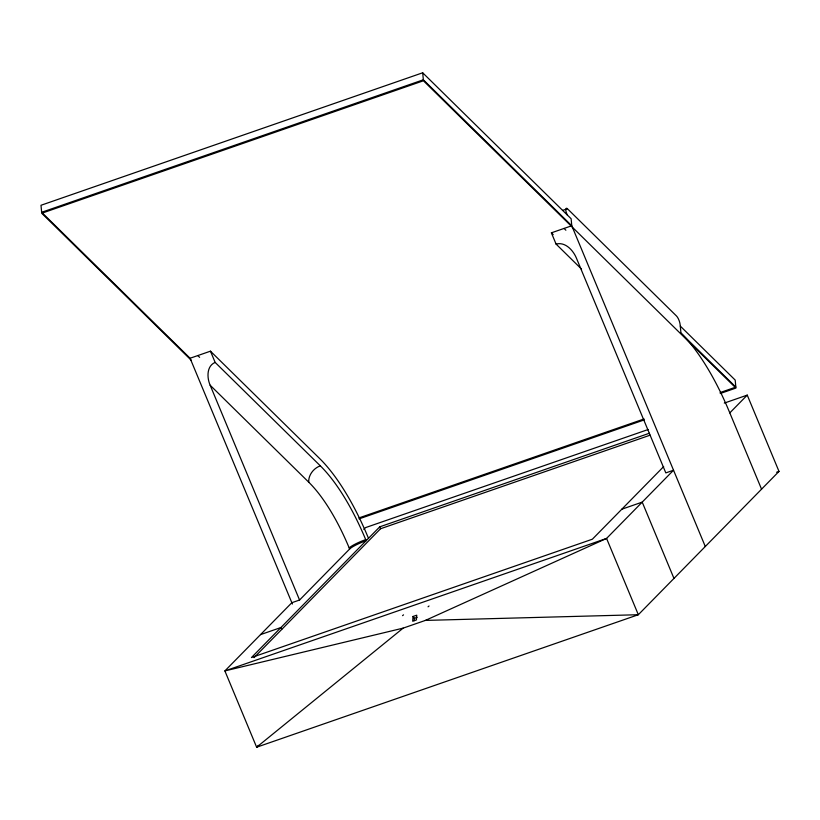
<?xml version="1.0" encoding="UTF-8"?>
<svg xmlns="http://www.w3.org/2000/svg" width="820" height="820" viewBox="0 0 820 820"><rect width="100%" height="100%" fill="white"/><g stroke="black" fill="none" stroke-linecap="round" stroke-linejoin="round"><path stroke-width="1.23" d="M413.044 616.476L412.696 621.232L416.396 619.951L416.755 615.195L413.044 616.476L414.336 618.331L414.161 620.709M363.813 529.392L365.556 527.608L648.2 429.506M724.296 403.091L747.245 395.117L779 471.408L638.329 614.723L256.639 747.215L224.885 670.924L291.848 602.71L299.566 600.025L349.638 549.01A14.299 2.286 -22.6 0 1 366.151 540.698L365.71 539.632A130.8 45.643 70.9 0 0 320.323 465.842L215.147 362.409L210.463 351.175L190.086 358.248L41.656 212.288L41 205.277L422.689 72.785L571.12 218.745L571.776 225.756L705.292 546.509M649.348 433.257L379.742 526.84L251.453 657.548L592.378 539.201L663.677 466.57M254.036 657.64L380.541 528.746L650.137 435.164M258.423 745.4L256.639 747.215L403.153 628.13L425.385 620.412L606.574 538.432L673.527 470.219L665.809 472.894L576.409 258.105C573.201 250.336 565.318 241.603 556.073 244.073L551.389 232.829L571.776 225.756L423.345 79.796L422.689 72.785M729.8 412.89L747.245 395.117M215.147 362.409C206.435 366.048 206.906 377.907 210.156 385.236L299.566 600.025M41.656 212.288L423.345 79.796M562.633 210.402L567.419 208.731L676.438 315.936A6.98 2.429 70.9 0 1 680.18 324.925L680.948 333.115A139.523 48.687 70.9 0 1 729.359 411.824L761.554 489.181M358.986 517.912L644.048 418.969M720.144 392.554L735.847 387.101L735.191 380.08L680.293 326.093M359.078 518.875L644.141 419.932M720.237 393.518L735.94 388.065L423.438 80.77L41.748 213.251L191.162 360.185M260.524 634.618L280.901 627.546L281.701 629.452M621.826 509.199L642.214 502.127L673.968 578.418M776.581 472.248L779 471.408M414.336 618.331L417.113 617.368M403.153 628.13L224.885 670.924L606.574 538.432L638.329 614.723L425.385 620.412M429.024 606L428.05 606.8M403.522 614.846L402.558 615.646M680.948 333.115L735.847 387.101M564.057 228.442L565.872 230.225M551.389 232.829L553.213 234.622M556.073 244.073L581.544 269.124M210.463 351.175L319.636 458.523A139.523 48.687 70.9 0 1 368.047 537.243L368.498 538.309M197.804 355.572L199.629 357.356M210.156 385.236L308.771 482.221A116.501 40.651 70.9 0 1 349.197 547.944L349.638 549.01M567.286 214.973L566.63 213.395A4.182 1.455 70.9 0 1 565.851 209.161A4.182 1.455 70.9 0 1 567.419 208.731M379.742 526.84L380.541 528.746M190.086 358.248L292.391 604.032M349.197 547.944A14.299 2.286 -22.6 0 1 365.71 539.632M308.771 482.221A14.299 10.957 -45.5 0 1 320.323 465.842"/></g></svg>
